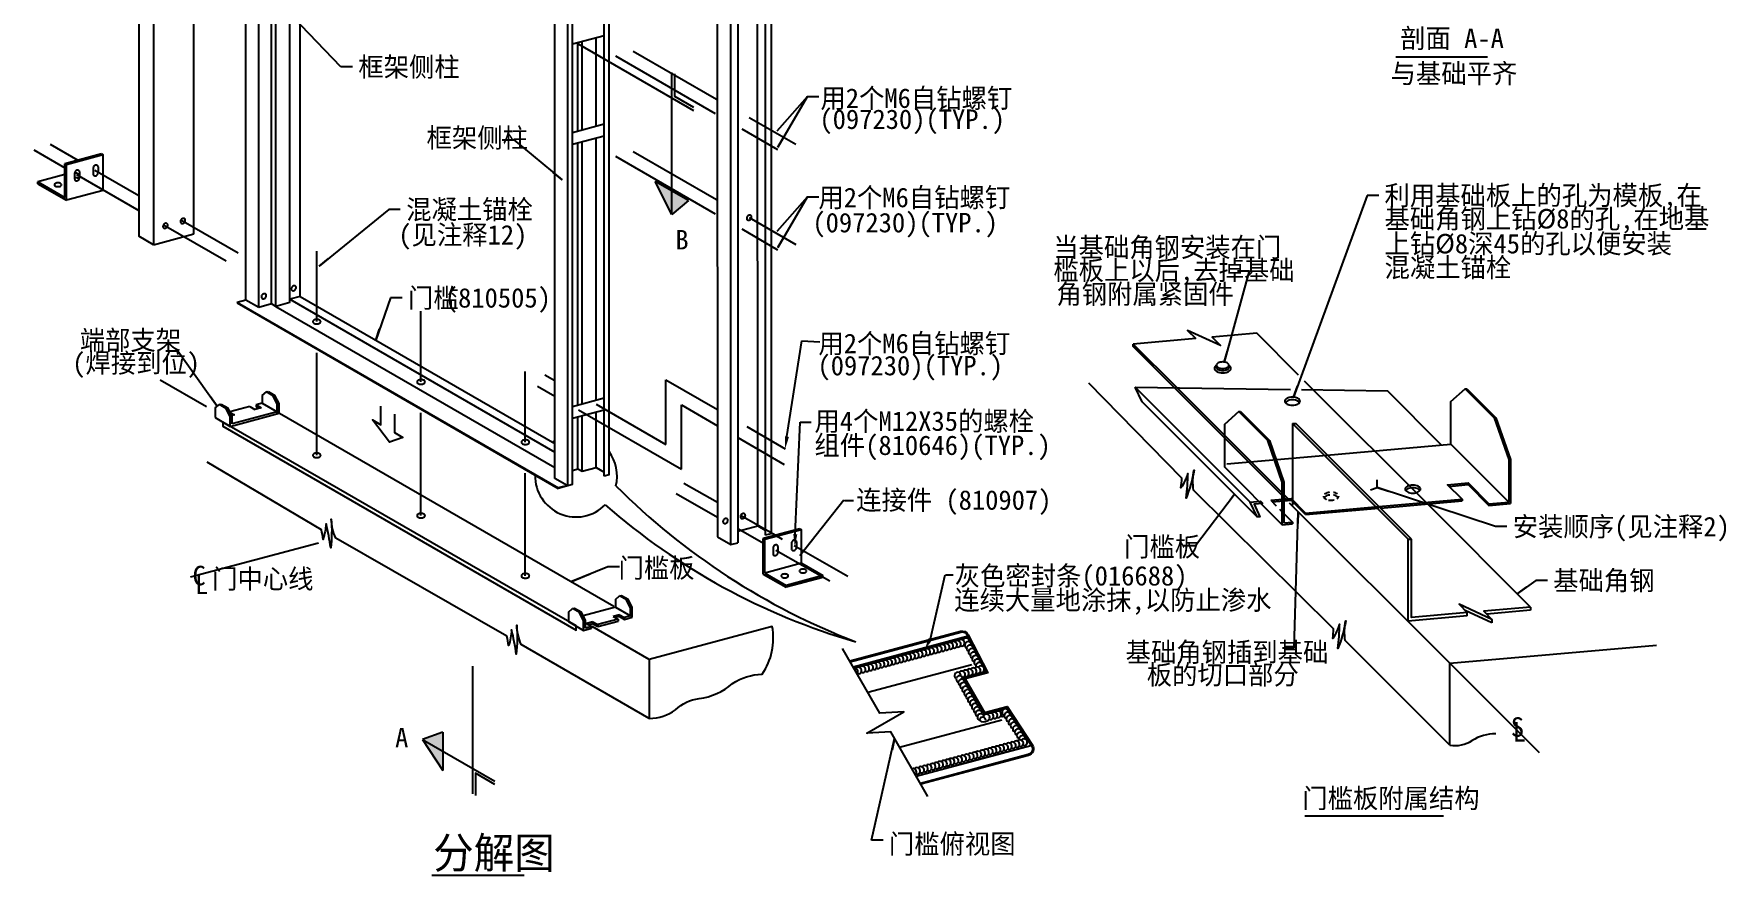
# Model space of a CAD drawing. Header units: metres. Extents: x 60 to 440, y 31 to 281.
# Drawn here: x 64.2 to 281.2, y 30.8 to 138.8 of the extents above; entities that cross this region are included whole.
import ezdxf

# ---------------------------------------------------------------- set-up
doc = ezdxf.new("R2010")
doc.units = ezdxf.units.M
for name, color, linetype in [('CALL', 1, 'Continuous'), ('CTRL', 5, 'Continuous'), ('HIDL', 3, 'Continuous'), ('OBJS', 7, 'Continuous'), ('STRL', 2, 'Continuous')]:
    doc.layers.add(name, color=color, linetype=linetype)

# ---------------------------------------------------------------- blocks, each defined once
blk = doc.blocks.new('DARROW')
blk.add_lwpolyline([(0, 0), (-1, 0)])
blk = doc.blocks.new('ARROW')
blk.add_lwpolyline([(0, 0), (1, 0)])

msp = doc.modelspace()

# ---------------------------------------------------------------- linework, layer by layer
at = {"layer": 'CALL'}
for p, q in [((103.56, 134.51), (97.44, 140.89)), ((133.99, 137.46), (148.79, 128.92)), ((238.85, 135.8), (250.65, 135.8)), ((105.04, 134.51), (103.56, 134.51)), ((145.99, 115.56), (145.99, 133.81)), ((163.37, 130.68), (159.49, 126.3)), ((163.37, 130.68), (159.61, 124.22)), ((164.86, 130.68), (163.37, 130.68)), ((124.22, 125.14), (125.73, 125.14)), ((125.73, 125.14), (131.95, 120.01)), ((145.99, 115.56), (143.86, 119.82)), ((148.12, 117.36), (143.86, 119.82)), ((148.12, 117.36), (145.99, 115.56)), ((163.37, 117.82), (159.49, 113.44)), ((163.37, 117.82), (159.61, 111.36)), ((164.86, 117.82), (163.37, 117.82)), ((235.18, 118.03), (225.75, 92.16)), ((236.67, 118.03), (235.18, 118.03)), ((109.68, 116.23), (100.78, 108.96)), ((111.17, 116.23), (109.68, 116.23)), ((220.07, 108.36), (216.87, 96.65)), ((218.56, 108.36), (220.07, 108.36)), ((109.92, 104.88), (108.01, 99.47)), ((111.41, 104.88), (109.92, 104.88)), ((81.09, 98.1), (82.61, 98.1)), ((82.61, 98.1), (87.69, 90.98)), ((160.77, 87.09), (162.69, 99.38)), ((162.69, 99.38), (164.97, 99.23)), ((161.84, 74.58), (162.47, 88.95)), ((162.47, 88.95), (163.86, 88.95)), ((235.62, 80.27), (236.48, 80.55)), ((236.48, 80.55), (236.48, 81.55)), ((251.64, 75.55), (236.48, 80.55)), ((162.43, 71.83), (168.06, 78.97)), ((168.13, 78.91), (169.32, 78.91)), ((213.18, 73.12), (218.19, 79.69)), ((225.81, 59.95), (226.35, 77.46)), ((253.12, 75.55), (251.64, 75.55)), ((211.67, 73.12), (213.18, 73.12)), ((137.78, 70.38), (133.03, 68.48)), ((139.27, 70.38), (137.78, 70.38)), ((179.18, 61.14), (181.05, 69.36)), ((181.12, 69.37), (182.08, 69.37)), ((256.83, 68.63), (254.45, 66.93)), ((258.32, 68.63), (256.83, 68.63)), ((225.81, 59.95), (224.32, 59.95)), ((120.46, 41.28), (120.46, 57.64)), ((116.62, 49.2), (114, 48.25)), ((114, 48.25), (116.62, 44.27)), ((114, 48.25), (123.3, 42.88)), ((116.62, 49.2), (116.62, 44.27)), ((171.6, 35.34), (174.56, 48.37)), ((227.18, 38.43), (245, 38.43)), ((173.09, 35.34), (171.6, 35.34)), ((115.21, 30.84), (127.04, 30.84))]:
    msp.add_line(p, q, dxfattribs=at)
for points in [[(146.35, 133.61), (146.35, 130.74), (148.79, 129.33)], [(110.41, 89.98), (110.41, 87.6), (111.5, 86.97), (109.77, 86.37), (107.59, 89.23), (108.68, 88.6), (108.68, 90.98)], [(123.3, 42.47), (120.82, 43.9), (120.82, 41.07)]]:
    msp.add_lwpolyline(points, dxfattribs=at)
for centre, radius, start, end in [((133.72, 82.04), 5.26, 121.04, 124.81), ((133.72, 82.04), 5.26, 346.01, 36.51), ((133.72, 82.04), 5.26, 178.88, 315.29), ((201.19, 143.05), 88.13, 224.96, 248.99), ((193.03, 141.81), 84.36, 228.79, 253.87)]:
    msp.add_arc(centre, radius, start, end, dxfattribs=at)
for points in [[(145.99, 115.56), (148.12, 117.36), (143.86, 119.82)], [(161.03, 87.05), (160.51, 87.13), (160.53, 85.53)], [(162.1, 74.57), (161.58, 74.59), (161.77, 73)], [(179.41, 61.01), (178.95, 61.26), (178.43, 59.75)], [(114, 48.25), (116.62, 49.2), (116.62, 44.27)]]:
    msp.add_solid(points, dxfattribs=at)
at = {"layer": 'CTRL'}
for p, q in [((138.76, 135.93), (151.57, 128.53)), ((141.02, 136.54), (151.72, 130.36)), ((154.96, 126.58), (159.55, 123.93)), ((155.9, 128.04), (161.89, 124.58)), ((64.16, 123.87), (68.14, 121.57)), ((66.24, 124.58), (69.8, 122.53)), ((138.76, 123.06), (151.57, 115.67)), ((141.02, 123.68), (151.72, 117.5)), ((69.63, 120.72), (77.62, 116.1)), ((72, 121.26), (77.62, 118.02)), ((155.9, 115.18), (161.89, 111.72)), ((80.79, 114.27), (88.83, 109.63)), ((83.03, 114.89), (90.37, 110.65)), ((154.96, 113.72), (159.55, 111.06)), ((100.45, 101.85), (100.45, 110.89)), ((113.82, 94.12), (113.82, 103.16)), ((100.45, 84.69), (100.45, 97.85)), ((127.2, 86.38), (127.2, 95.42)), ((128.78, 93.57), (131.01, 92.28)), ((129.72, 95.03), (131.01, 94.29)), ((145.23, 86.08), (145.23, 94.37)), ((145.23, 94.37), (151.84, 90.55)), ((136.31, 91.23), (145.23, 86.08)), ((113.82, 76.97), (113.82, 90.13)), ((134.03, 90.54), (147.22, 82.92)), ((147.22, 82.92), (147.22, 91.15)), ((147.22, 91.15), (151.84, 88.48)), ((154.47, 86.97), (160.42, 83.53)), ((155.6, 88.38), (160.53, 85.53)), ((127.2, 69.23), (127.2, 82.4)), ((151.85, 78.64), (147.55, 81.08)), ((151.85, 76.72), (146.55, 79.73)), ((159.32, 74.4), (154.82, 76.95)), ((157.83, 73.33), (154.47, 75.24)), ((160.19, 73.91), (158.74, 74.73)), ((100.66, 73.44), (84.26, 69.05)), ((166.26, 68.54), (159.33, 72.47)), ((168.59, 69.13), (161.67, 73.06))]:
    msp.add_line(p, q, dxfattribs=at)
at = {"layer": 'HIDL'}
for p, q in [((224.91, 78.89), (210.43, 93.38)), ((225.04, 79.1), (210.77, 93.37)), ((242.74, 78.65), (228.27, 93.11)), ((217.21, 83.6), (230.01, 84.72)), ((222.82, 78.92), (225.43, 79.15)), ((222.82, 78.92), (223.52, 78.23)), ((223.01, 78.73), (225.43, 78.94)), ((227.29, 77.29), (225.43, 79.15)), ((227.29, 77.08), (225.43, 78.94)), ((223.96, 77.78), (224.3, 77.44)), ((227.29, 77.29), (227.29, 77.08))]:
    msp.add_line(p, q, dxfattribs=at)
for points in [[(229.6, 79.47, 0.02), (229.59, 79.44, 0.17), (229.66, 79.26, 0.11), (229.88, 79.07, 0.02), (229.96, 79.04, 0.05)], [(230.39, 79.59, 0.03), (230.18, 79.56, 0.07), (229.88, 79.45, 0.1), (229.66, 79.26, 0.05)], [(230.36, 79.95, 0.03), (230.18, 79.92, 0.07), (229.88, 79.81, 0.07), (229.73, 79.7, 0.17)], [(230.24, 78.95, 0.05), (230.57, 78.92, 0.05)], [(230.57, 78.92, 0.05), (230.97, 78.97), (230.98, 78.97, 0.11)], [(231.49, 79.26, 0.1), (231.27, 79.45, 0.07), (230.97, 79.56, 0.01), (230.87, 79.58, 0.05)], [(231.4, 79.71, 0.06), (231.27, 79.81, 0.07), (230.97, 79.92, 0.01), (230.88, 79.93, 0.05)], [(231.33, 79.11, 0.08), (231.49, 79.26, 0.17), (231.55, 79.44, 0.02), (231.55, 79.46, 0.11)]]:
    msp.add_lwpolyline(points, format="xyb", dxfattribs=at)
msp.add_lwpolyline([(152.63, 76.01, 0.12), (152.73, 75.96, 0.11), (152.85, 75.95, 0.09), (152.97, 75.99, 0.08), (153.08, 76.08, 0.08), (153.16, 76.2, 0.09), (153.19, 76.32, 0.11), (153.18, 76.44, 0.12), (153.12, 76.53, 0.12), (153.02, 76.58, 0.11), (152.9, 76.59, 0.09), (152.78, 76.55, 0.08), (152.67, 76.46, 0.08), (152.59, 76.34, 0.09), (152.56, 76.22, 0.11), (152.57, 76.1, 0.12)], format="xyb", close=True, dxfattribs=at)
for points in [[(227.29, 77.29), (236.7, 78.12)], [(227.29, 77.08), (236.7, 77.91)]]:
    msp.add_lwpolyline(points, dxfattribs=at)
at = {"layer": 'OBJS'}
for p, q in [((77.62, 220.54), (77.62, 112.8)), ((79.52, 219.44), (79.52, 111.7)), ((84.68, 113.09), (84.68, 220.83)), ((91.37, 104.6), (91.37, 209.91)), ((93.02, 103.66), (93.02, 208.28)), ((94.66, 104.1), (94.66, 205.9)), ((95.18, 103.79), (95.18, 205.6)), ((97.01, 104.28), (97.01, 204.55)), ((98.31, 105.07), (98.31, 203.79)), ((137.33, 82.02), (137.33, 187.33)), ((137.95, 82.19), (137.95, 187.5)), ((131.01, 81.72), (131.01, 186.34)), ((133.27, 80.93), (133.27, 186.24)), ((157.01, 75.64), (156.97, 176.44)), ((151.81, 175.06), (151.85, 74.25)), ((153.57, 73.26), (153.57, 174.04)), ((154.47, 174.28), (154.47, 73.46)), ((157.99, 175.22), (157.99, 74.44)), ((158.74, 175.42), (158.74, 74.64)), ((132.66, 101.67), (132.66, 163.02)), ((133.27, 137.45), (137.33, 138.53)), ((133.96, 126.29), (133.96, 137.63)), ((133.96, 133.61), (133.96, 137.63)), ((133.96, 133.61), (133.96, 137.63)), ((134.48, 133.75), (134.48, 137.77)), ((134.48, 126.43), (134.48, 137.77)), ((134.48, 133.75), (134.48, 137.77)), ((136.31, 134.24), (136.31, 138.26)), ((136.31, 134.24), (136.31, 138.26)), ((136.31, 126.92), (136.31, 138.26)), ((136.31, 126.92), (136.31, 129.07)), ((133.27, 126.11), (137.33, 127.2)), ((133.27, 124.58), (137.33, 125.67)), ((133.96, 91.16), (133.96, 124.77)), ((134.48, 91.3), (134.48, 124.91)), ((136.31, 125.27), (136.31, 125.4)), ((136.31, 91.79), (136.31, 125.4)), ((68.14, 117.78), (68.14, 122.09)), ((68.14, 122.09), (68.35, 121.97)), ((68.35, 117.42), (68.35, 121.97)), ((72.4, 121.69), (72.4, 120.91)), ((72.84, 123.35), (73.05, 123.23)), ((73.05, 118.67), (73.05, 123.23)), ((64.69, 119.53), (64.69, 119.77)), ((69.39, 120.88), (69.39, 120.11)), ((70.02, 121.05), (70.02, 120.28)), ((71.76, 121.52), (71.77, 120.75)), ((79.52, 111.7), (84.68, 113.09)), ((79.52, 111.7), (77.62, 112.8)), ((91.37, 104.6), (90.23, 104.3)), ((90.23, 104.3), (131.42, 80.51)), ((90.23, 104.3), (90.23, 104.23)), ((90.23, 104.23), (131.42, 80.44)), ((93.02, 103.66), (91.37, 104.6)), ((97.01, 104.28), (95.18, 103.79)), ((97.01, 104.73), (131.01, 85.1)), ((98.31, 105.07), (131.01, 86.19)), ((94.66, 104.1), (93.02, 103.66)), ((95.18, 103.79), (94.66, 104.1)), ((95.18, 103.79), (131.01, 83.11)), ((132.66, 80.77), (132.66, 101.67)), ((226.39, 94.99), (221.04, 100.34)), ((210.77, 93.37), (205.18, 98.96)), ((205.18, 98.63), (205.18, 98.96)), ((210.43, 93.38), (205.18, 98.63)), ((215.85, 96.23), (215.85, 96)), ((217.45, 96.24), (217.45, 95.98)), ((86.29, 90.93), (80.36, 94.35)), ((220.2, 78.69), (205.45, 93.45)), ((205.45, 93.45), (225.37, 93.15)), ((228.27, 93.11), (227.17, 94.21)), ((87.43, 90.76), (87.96, 91.2)), ((87.96, 91.2), (88.19, 91.27)), ((93.45, 91.37), (92.67, 91.16)), ((93.45, 92.37), (93.99, 92.82)), ((93.45, 91.37), (95.39, 90.26)), ((93.99, 92.82), (94.22, 92.88)), ((94.85, 92.32), (95.08, 92.38)), ((95.39, 91.25), (95.62, 91.32)), ((133.27, 90.97), (137.33, 92.06)), ((221.09, 76.79), (206.34, 91.55)), ((226.77, 93.13), (237.79, 92.96)), ((244.74, 86.01), (237.79, 92.96)), ((247.78, 93.22), (247.99, 93.22)), ((88.82, 90.7), (89.06, 90.77)), ((91.86, 90.95), (89.31, 90.26)), ((89.36, 88.4), (95.62, 90.08)), ((89.59, 89.7), (89.36, 89.64)), ((89.88, 89.88), (89.54, 89.79)), ((95.39, 90.26), (89.59, 88.71)), ((93.3, 90.8), (92.49, 90.58)), ((92.67, 91.16), (92.67, 90.92)), ((133.27, 89.45), (137.33, 90.54)), ((133.96, 87.21), (133.96, 89.63)), ((133.96, 82.95), (133.96, 89.63)), ((134.48, 87.35), (134.48, 89.77)), ((134.48, 82.65), (134.48, 89.77)), ((136.31, 87.84), (136.31, 90.26)), ((136.31, 83.14), (136.31, 90.26)), ((218.74, 90.31), (218.95, 90.31)), ((251.49, 89.51), (251.7, 89.51)), ((225.61, 88.78), (226.03, 88.78)), ((240.46, 73.93), (225.61, 88.78)), ((225.61, 88.78), (225.61, 78.28)), ((240.88, 73.93), (226.03, 88.78)), ((222.45, 86.59), (222.66, 86.59)), ((230.01, 84.72), (245.93, 86.12)), ((253.35, 84.15), (253.56, 84.15)), ((132.57, 80.82), (131.01, 81.72)), ((133.27, 80.93), (131.42, 80.44)), ((132.66, 80.84), (131.42, 80.51)), ((131.42, 80.51), (131.42, 80.44)), ((224.3, 81.24), (224.51, 81.24)), ((248.13, 81.14), (248.13, 80.93)), ((245.79, 58.02), (225.24, 78.57)), ((256.15, 65.23), (242.93, 78.45)), ((247.37, 79.05), (247.37, 78.84)), ((250.79, 78.47), (250.79, 78.26)), ((224.51, 77.23), (225.61, 76.13)), ((224.51, 76.03), (225.61, 76.13)), ((225.61, 76.13), (225.61, 75.89)), ((151.85, 74.25), (153.57, 73.26)), ((154.47, 74.96), (157.01, 75.64)), ((157.01, 75.64), (157.99, 75.07)), ((157.73, 69.46), (157.73, 74.01)), ((157.73, 74.01), (157.94, 73.89)), ((157.94, 69.58), (157.94, 73.89)), ((158.74, 74.64), (157.99, 74.44)), ((162.43, 75.27), (162.64, 75.15)), ((162.64, 70.84), (162.64, 75.15)), ((224.3, 75.78), (225.61, 75.89)), ((240.46, 73.93), (240.88, 73.93)), ((153.57, 73.26), (154.47, 73.46)), ((158.98, 72.81), (158.98, 72.03)), ((159.61, 72.98), (159.61, 72.2)), ((161.35, 73.44), (161.35, 72.67)), ((161.99, 73.61), (161.99, 72.84)), ((160.65, 67.77), (160.65, 68.01)), ((165.35, 69.03), (165.35, 69.27)), ((138.77, 65.21), (134.62, 64.1)), ((138.77, 66.21), (139.3, 66.66)), ((138.77, 65.21), (140.7, 64.1)), ((139.3, 66.66), (139.53, 66.72)), ((140.17, 66.16), (140.4, 66.22)), ((140.7, 65.09), (140.93, 65.15)), ((256.15, 65.23), (256.15, 64.81)), ((132.74, 64.59), (133.27, 65.04)), ((133.27, 65.04), (133.51, 65.1)), ((134.14, 64.54), (134.37, 64.6)), ((134.91, 63.54), (134.67, 63.48)), ((135.87, 63.33), (135.06, 63.12)), ((135.87, 63.09), (135.35, 62.95)), ((135.87, 63.33), (135.87, 63.09)), ((135.87, 63.09), (136.5, 62.73)), ((139.11, 63.67), (136.5, 62.97)), ((136.5, 62.73), (139.11, 63.43)), ((136.5, 62.97), (136.5, 62.73)), ((139.28, 64.25), (138.47, 64.03)), ((139.28, 64.01), (138.76, 63.87)), ((139.11, 63.67), (139.11, 63.43)), ((139.28, 64.25), (139.28, 64.01)), ((139.28, 64.01), (139.91, 63.64)), ((140.7, 64.1), (139.91, 63.88)), ((139.91, 63.64), (140.93, 63.92)), ((139.91, 63.88), (139.91, 63.64)), ((248.04, 64.1), (248.04, 64.52)), ((251.2, 63.64), (251.2, 63.22)), ((134.67, 62.24), (135.69, 62.51)), ((135.69, 62.75), (134.91, 62.54)), ((135.69, 62.75), (135.69, 62.51)), ((169.25, 57.58), (183.99, 61.53)), ((169.32, 57.46), (184, 61.39)), ((171.14, 54.3), (184.49, 57.87)), ((175.21, 47.24), (188.34, 50.75)), ((177.34, 43.55), (192.03, 47.48))]:
    msp.add_line(p, q, dxfattribs=at)
for points in [[(72.84, 123.35), (68.14, 122.09)], [(73.05, 123.23), (68.35, 121.97)], [(68.14, 120.69), (64.69, 119.77)], [(64.69, 119.77), (68.14, 117.78)], [(64.69, 119.53), (68.35, 117.42)], [(69.39, 121.03), (70.02, 120.66)], [(73.05, 118.67), (68.35, 117.42)], [(98.31, 105.07), (97.01, 104.73)], [(221.04, 100.34), (215.32, 99.84), (216.39, 98.78), (212.16, 100.72), (213.23, 99.66)], [(213.23, 99.66), (205.18, 98.96)], [(206.34, 91.55), (205.45, 93.45)], [(87.43, 89.52), (89.36, 88.4), (89.36, 89.64), (88.82, 90.7), (87.96, 91.2)], [(88.19, 91.27), (89.06, 90.77)], [(93.45, 92.37), (93.45, 91.37)], [(95.39, 90.02), (95.39, 91.25), (94.85, 92.32), (93.99, 92.82)], [(94.22, 92.88), (95.08, 92.38)], [(95.62, 90.08), (95.62, 91.32), (95.08, 92.38)], [(247.99, 93.22), (251.7, 89.51), (253.56, 84.15)], [(87.43, 90.76), (87.43, 89.52)], [(89.59, 88.71), (89.59, 89.7), (89.06, 90.77)], [(89.34, 90.2), (89.88, 89.88)], [(89.51, 89.86), (89.6, 89.81)], [(91.86, 90.95), (92.49, 90.58)], [(92.67, 91.16), (93.3, 90.8)], [(92.67, 90.92), (93.01, 90.72)], [(138.55, 65.29), (95.69, 90.04)], [(218.95, 90.31), (222.66, 86.59), (224.51, 81.24), (224.51, 76.03)], [(133.27, 82.76), (133.96, 82.95), (134.48, 82.65), (136.31, 83.14), (137.33, 82.54)], [(253.56, 84.15), (253.56, 78.5)], [(137.95, 82.19), (137.33, 82.02)], [(236.7, 78.12), (247.37, 79.05), (245.51, 80.91), (248.13, 81.14), (250.79, 78.47), (253.35, 78.69)], [(245.7, 80.71), (248.13, 80.93), (250.79, 78.26), (253.56, 78.5)], [(236.89, 77.92), (247.37, 78.84)], [(162.43, 75.27), (157.73, 74.01)], [(162.64, 75.15), (157.94, 73.89)], [(248.04, 64.1), (240.46, 63.43), (240.46, 73.93)], [(248.04, 64.52), (240.88, 63.89), (240.88, 73.93)], [(162.64, 70.84), (157.94, 69.58)], [(157.94, 69.58), (160.65, 68.01)], [(162.64, 70.84), (165.35, 69.27)], [(157.73, 69.46), (160.65, 67.77)], [(165.35, 69.27), (160.65, 68.01)], [(165.35, 69.03), (160.65, 67.77)], [(138.77, 66.21), (138.77, 65.21)], [(140.7, 64.1), (140.7, 65.09), (140.17, 66.16), (139.3, 66.66)], [(139.53, 66.72), (140.4, 66.22)], [(140.93, 63.92), (140.93, 65.15), (140.4, 66.22)], [(256.15, 65.23), (250.14, 64.7), (251.2, 63.64), (246.98, 65.58), (248.04, 64.52)], [(132.74, 63.36), (134.67, 62.24), (134.67, 63.48), (134.14, 64.54), (133.27, 65.04)], [(132.74, 64.59), (132.74, 63.36)], [(133.51, 65.1), (134.37, 64.6)], [(134.91, 62.54), (134.91, 63.54), (134.37, 64.6)], [(135.06, 63.12), (135.69, 62.75)], [(135.87, 63.33), (136.5, 62.97)], [(138.47, 64.03), (139.11, 63.67)], [(139.28, 64.25), (139.91, 63.88)], [(251.2, 63.22), (247.76, 64.8)], [(256.15, 64.81), (250.53, 64.31)], [(143.11, 58.5), (135.77, 62.74)], [(178.85, 40.92), (174.07, 49.22), (171.01, 49.04), (175.75, 51.78), (172.7, 51.6), (167.91, 59.9)], [(245.79, 47.52), (245.79, 58.02), (272.32, 60.34)]]:
    msp.add_lwpolyline(points, dxfattribs=at)
for points in [[(72.4, 121.69, 0.06), (72.38, 121.76, 0.12), (72.32, 121.85, 0.12), (72.23, 121.9, 0.11), (72.11, 121.91, 0.09), (71.99, 121.86, 0.08), (71.87, 121.78, 0.08), (71.8, 121.66, 0.09), (71.76, 121.54, 0.01), (71.76, 121.52, 0.12)], [(70.02, 121.05, 0.06), (70.01, 121.12, 0.12), (69.95, 121.21, 0.12), (69.86, 121.26, 0.11), (69.73, 121.27, 0.09), (69.61, 121.23, 0.08), (69.5, 121.14, 0.08), (69.42, 121.02, 0.09), (69.39, 120.9, 0.01), (69.39, 120.88, 0.12)], [(69.99, 120.15, 0.07), (69.92, 120.2, 0.07), (69.78, 120.25, 0.06), (69.6, 120.27, 0.06), (69.42, 120.25, 0.01), (69.39, 120.25, 0.11)], [(69.39, 120.11, 0.05), (69.41, 120.05, 0.12), (69.46, 119.96, 0.12)], [(69.46, 119.96, 0.12), (69.56, 119.91, 0.11), (69.68, 119.91, 0.09), (69.8, 119.95, 0.08), (69.91, 120.04, 0.08), (69.99, 120.15, 0.09), (70.02, 120.28), (70.02, 120.28, 0.12)], [(71.77, 120.75, 0.05), (71.78, 120.69, 0.12), (71.84, 120.6, 0.12)], [(71.84, 120.6, 0.12), (71.93, 120.55, 0.11), (72.05, 120.54, 0.09), (72.18, 120.58, 0.08), (72.29, 120.67, 0.08), (72.37, 120.79, 0.09), (72.4, 120.91), (72.4, 120.91, 0.12)], [(215.82, 96.18, 0.08), (215.66, 96.02, 0.17), (215.59, 95.83, 0.17), (215.66, 95.64, 0.11), (215.9, 95.43, 0.07), (216.23, 95.31, 0.05), (216.66, 95.27, 0.05)], [(215.85, 96, 0.01), (215.85, 95.99, 0.17), (215.9, 95.85, 0.11), (216.09, 95.69, 0.07), (216.33, 95.6, 0.05), (216.65, 95.57, 0.05)], [(216.65, 95.57, 0.05), (216.97, 95.6, 0.07), (217.22, 95.69, 0.11), (217.4, 95.85, 0.17), (217.45, 95.99, 0.01), (217.45, 96, 0.11)], [(216.66, 95.27, 0.05), (217.09, 95.31, 0.07), (217.41, 95.43, 0.11), (217.65, 95.64, 0.17), (217.72, 95.83, 0.17), (217.65, 96.02, 0.08), (217.48, 96.18)], [(245.79, 47.52), (232.38, 60.93, -0.09), (232.45, 63.46, -0.05), (231.43, 59.9, 0.03), (231.66, 63.05, -0.06), (230.77, 61.2, 0.03), (230.88, 62.43), (212.92, 80.24, -0.09), (212.99, 82.78, -0.05), (211.97, 79.21, 0.03), (212.2, 82.36, -0.06), (211.31, 80.51, 0.03), (211.42, 81.75), (199.5, 93.95)], [(226.52, 91.46, 0.1), (226.29, 91.65, 0.07), (225.99, 91.76, 0.05), (225.6, 91.8, 0.05), (225.2, 91.76, 0.07), (224.91, 91.65, 0.1), (224.68, 91.46, 0.05)], [(143.11, 50.95), (126.68, 60.44, -0.09), (126.1, 62.9, -0.05), (126.04, 59.19, 0.03), (125.44, 62.3, -0.06), (125.06, 60.28, 0.03), (124.84, 61.5), (102.89, 74.06, -0.09), (102.3, 76.52, -0.05), (102.24, 72.81, 0.03), (101.64, 75.92, -0.06), (101.26, 73.9, 0.03), (101.04, 75.12), (86.38, 83.82)], [(241.97, 80.18, 0.1), (241.74, 80.37, 0.07), (241.44, 80.47, 0.05), (241.05, 80.52, 0.05), (240.65, 80.47, 0.07), (240.36, 80.37, 0.1), (240.13, 80.18, 0.05)], [(161.99, 73.61, 0.06), (161.97, 73.68, 0.12), (161.91, 73.77, 0.12), (161.82, 73.83, 0.11), (161.69, 73.83, 0.09), (161.57, 73.79, 0.08), (161.46, 73.7, 0.08), (161.38, 73.58, 0.09), (161.35, 73.46, 0.01), (161.35, 73.44, 0.12)], [(159.61, 72.98, 0.06), (159.6, 73.05, 0.12), (159.54, 73.14, 0.12), (159.44, 73.19, 0.11), (159.32, 73.2, 0.09), (159.2, 73.15, 0.08), (159.09, 73.07, 0.08), (159.01, 72.95, 0.09), (158.98, 72.82, 0.01), (158.98, 72.81, 0.12)], [(158.98, 72.03, 0.05), (158.99, 71.98, 0.12), (159.05, 71.89, 0.12)], [(159.05, 71.89, 0.12), (159.15, 71.84, 0.11), (159.27, 71.83, 0.09), (159.39, 71.87, 0.08), (159.5, 71.96, 0.08), (159.58, 72.08, 0.09), (159.61, 72.2), (159.61, 72.2, 0.12)], [(161.35, 72.67, 0.05), (161.37, 72.61, 0.12), (161.43, 72.52, 0.12)], [(161.43, 72.52, 0.12), (161.52, 72.47, 0.11), (161.64, 72.47, 0.09), (161.76, 72.51, 0.08), (161.87, 72.6, 0.08), (161.95, 72.71, 0.09), (161.99, 72.84), (161.99, 72.84, 0.12)], [(168.82, 58.32), (183.04, 62.13, -0.35), (184.03, 61.68), (186.52, 56.81), (183.63, 56.04), (186.12, 51.72), (189.01, 52.49), (192.25, 47.51, -0.51), (191.75, 46.2), (177.94, 42.5)], [(168.89, 58.21), (183.07, 62.01, -0.35), (183.93, 61.63), (186.34, 56.89), (183.45, 56.11), (186.06, 51.58), (188.96, 52.36), (192.15, 47.44, -0.51), (191.72, 46.32), (177.88, 42.61)], [(182.13, 59.98, 0.32), (182.51, 60.11, 0.91), (181.85, 60.67, 0.91)], [(182.62, 60.11, 0.32), (183, 60.25, 0.91), (182.34, 60.8, 0.91)], [(183.11, 60.24, 0.32), (183.49, 60.38, 0.91), (182.83, 60.93, 0.91)], [(184.15, 60.88, 0.32), (183.93, 61.22, 0.4), (183.37, 60.99, 0.91)], [(184.39, 60.43, 0.32), (184.16, 60.77, 0.91), (183.77, 60, 0.91)], [(174.3, 57.88, 0.32), (174.67, 58.01, 0.91), (174.02, 58.57, 0.91)], [(174.79, 58.01, 0.32), (175.16, 58.15, 0.91), (174.51, 58.7, 0.91)], [(175.28, 58.14, 0.32), (175.65, 58.28, 0.91), (175, 58.83, 0.91)], [(175.77, 58.27, 0.32), (176.14, 58.41, 0.91), (175.49, 58.97, 0.91)], [(176.26, 58.4, 0.32), (176.63, 58.54, 0.91), (175.98, 59.1, 0.91)], [(176.75, 58.53, 0.32), (177.12, 58.67, 0.91), (176.47, 59.23, 0.91)], [(177.24, 58.66, 0.32), (177.61, 58.8, 0.91), (176.96, 59.36, 0.91)], [(177.72, 58.79, 0.32), (178.1, 58.93, 0.91), (177.45, 59.49, 0.91)], [(178.21, 58.93, 0.32), (178.59, 59.06, 0.91), (177.94, 59.62, 0.91)], [(178.7, 59.06, 0.32), (179.08, 59.2, 0.91), (178.43, 59.75, 0.91)], [(179.19, 59.19, 0.32), (179.57, 59.33, 0.91), (178.92, 59.88, 0.91)], [(179.68, 59.32, 0.32), (180.06, 59.46, 0.91), (179.41, 60.02, 0.91)], [(180.17, 59.45, 0.32), (180.55, 59.59, 0.91), (179.89, 60.15, 0.91)], [(180.66, 59.58, 0.32), (181.04, 59.72, 0.91), (180.38, 60.28, 0.91)], [(181.15, 59.71, 0.32), (181.53, 59.85, 0.91), (180.87, 60.41, 0.91)], [(181.64, 59.84, 0.32), (182.02, 59.98, 0.91), (181.36, 60.54, 0.91)], [(184.62, 59.98, 0.32), (184.4, 60.32, 0.91), (184.01, 59.56, 0.91)], [(184.86, 59.54, 0.32), (184.64, 59.87, 0.91), (184.25, 59.11, 0.91)], [(185.1, 59.09, 0.32), (184.88, 59.43, 0.91), (184.48, 58.66, 0.91)], [(185.34, 58.64, 0.32), (185.12, 58.98, 0.91), (184.72, 58.21, 0.91)], [(169.76, 56.69, 0.01), (169.78, 56.7, 0.65), (169.37, 57.38, 0.91)], [(169.89, 56.69, 0.32), (170.27, 56.83, 0.91), (169.61, 57.39, 0.91)], [(170.38, 56.83, 0.32), (170.76, 56.96, 0.91), (170.1, 57.52, 0.91)], [(170.87, 56.96, 0.32), (171.25, 57.1, 0.91), (170.59, 57.65, 0.91)], [(171.36, 57.09, 0.32), (171.74, 57.23, 0.91), (171.08, 57.78, 0.91)], [(171.85, 57.22, 0.32), (172.23, 57.36, 0.91), (171.57, 57.92, 0.91)], [(172.34, 57.35, 0.32), (172.72, 57.49, 0.91), (172.06, 58.05, 0.91)], [(172.83, 57.48, 0.32), (173.21, 57.62, 0.91), (172.55, 58.18, 0.91)], [(173.32, 57.61, 0.32), (173.7, 57.75, 0.91), (173.04, 58.31, 0.91)], [(173.81, 57.74, 0.32), (174.18, 57.88, 0.91), (173.53, 58.44, 0.91)], [(183.06, 56.5, 0.32), (182.84, 56.83, 0.91), (182.46, 56.06, 0.91)], [(183.36, 56.21, 0.17), (183.55, 56.34, 0.91), (182.89, 56.9, 0.91)], [(183.66, 56.33, 0.32), (184.04, 56.47, 0.91), (183.38, 57.03, 0.91)], [(184.15, 56.47, 0.32), (184.53, 56.61, 0.91), (183.87, 57.16, 0.91)], [(184.64, 56.6, 0.32), (185.02, 56.74, 0.91), (184.36, 57.29, 0.91)], [(185.58, 58.19, 0.32), (185.36, 58.53, 0.91), (184.96, 57.77, 0.91)], [(185.13, 56.73, 0.32), (185.51, 56.87, 0.91), (184.85, 57.42, 0.91)], [(185.82, 57.75, 0.32), (185.59, 58.08, 0.65), (185.03, 57.53, 0.91)], [(185.62, 56.86, 0.32), (186, 57, 0.91), (185.34, 57.56, 0.91)], [(183.31, 56.05, 0.32), (183.08, 56.39, 0.91), (182.7, 55.61, 0.91)], [(183.56, 55.61, 0.32), (183.33, 55.94, 0.91), (182.95, 55.17, 0.91)], [(183.8, 55.17, 0.32), (183.58, 55.5, 0.91), (183.19, 54.73, 0.91)], [(184.05, 54.72, 0.32), (183.82, 55.06, 0.91), (183.44, 54.28, 0.91)], [(184.29, 54.28, 0.32), (184.07, 54.61, 0.91), (183.69, 53.84, 0.91)], [(184.54, 53.84, 0.32), (184.31, 54.17, 0.91), (183.93, 53.4, 0.91)], [(184.79, 53.39, 0.32), (184.56, 53.73, 0.91), (184.18, 52.95, 0.91)], [(185.03, 52.95, 0.32), (184.81, 53.28, 0.91), (184.42, 52.51, 0.91)], [(185.28, 52.51, 0.32), (185.05, 52.84, 0.91), (184.67, 52.07, 0.91)], [(185.52, 52.06, 0.32), (185.3, 52.4, 0.91), (184.92, 51.62, 0.91)], [(189.16, 51.82, 0.32), (188.92, 52.14, 0.91), (188.58, 51.34, 0.91)], [(185.77, 51.62, 0.32), (185.54, 51.95, 0.91), (185.16, 51.18, 0.91)], [(186.02, 51.18, 0.32), (185.79, 51.51, 0.91), (185.41, 50.74, 0.91)], [(186.26, 50.73, 0.32), (186.03, 51.07, 0.44), (185.47, 50.78, 0.91)], [(186.51, 50.68, 0.17), (186.7, 50.82, 0.91), (186.04, 51.38, 0.91)], [(186.81, 50.81, 0.32), (187.19, 50.95, 0.91), (186.53, 51.51, 0.91)], [(187.3, 50.94, 0.32), (187.68, 51.08, 0.91), (187.02, 51.64, 0.91)], [(187.79, 51.07, 0.32), (188.17, 51.21, 0.91), (187.51, 51.77, 0.91)], [(188.45, 52, 0.29), (188, 51.9, 0.91)], [(188.28, 51.21, 0.28), (188.63, 51.31, 0.91)], [(189.44, 51.39, 0.32), (189.19, 51.71, 0.91), (188.86, 50.92, 0.91)], [(189.71, 50.97, 0.32), (189.46, 51.28, 0.91), (189.13, 50.49, 0.91)], [(189.99, 50.54, 0.32), (189.74, 50.86, 0.91), (189.41, 50.06, 0.91)], [(190.26, 50.11, 0.32), (190.01, 50.43, 0.91), (189.68, 49.64, 0.91)], [(190.53, 49.69, 0.32), (190.29, 50, 0.91), (189.95, 49.21, 0.91)], [(189.17, 46.97, 0.32), (189.55, 47.11, 0.91), (188.89, 47.67, 0.91)], [(189.66, 47.11, 0.32), (190.04, 47.24, 0.91), (189.38, 47.8, 0.91)], [(190.15, 47.24, 0.32), (190.53, 47.38, 0.91), (189.87, 47.93, 0.91)], [(190.81, 49.26, 0.32), (190.56, 49.58, 0.91), (190.23, 48.78, 0.91)], [(191.08, 48.83, 0.32), (190.83, 49.15, 0.91), (190.5, 48.36, 0.91)], [(190.64, 47.37, 0.32), (191.02, 47.51, 0.91), (190.36, 48.06, 0.91)], [(191.35, 48.41, 0.32), (191.11, 48.72, 0.61), (190.57, 48.18, 0.91)], [(191.13, 47.5, 0.32), (191.51, 47.64, 0.91), (190.85, 48.2, 0.91)], [(181.33, 44.87, 0.32), (181.71, 45.01, 0.91), (181.06, 45.57, 0.91)], [(181.82, 45.01, 0.32), (182.2, 45.14, 0.91), (181.55, 45.7, 0.91)], [(182.31, 45.14, 0.32), (182.69, 45.28, 0.91), (182.04, 45.83, 0.91)], [(182.8, 45.27, 0.32), (183.18, 45.41, 0.91), (182.53, 45.96, 0.91)], [(183.29, 45.4, 0.32), (183.67, 45.54, 0.91), (183.01, 46.1, 0.91)], [(183.78, 45.53, 0.32), (184.16, 45.67, 0.91), (183.5, 46.23, 0.91)], [(184.27, 45.66, 0.32), (184.65, 45.8, 0.91), (183.99, 46.36, 0.91)], [(184.76, 45.79, 0.32), (185.14, 45.93, 0.91), (184.48, 46.49, 0.91)], [(185.25, 45.92, 0.32), (185.63, 46.06, 0.91), (184.97, 46.62, 0.91)], [(185.74, 46.06, 0.32), (186.12, 46.19, 0.91), (185.46, 46.75, 0.91)], [(186.23, 46.19, 0.32), (186.61, 46.33, 0.91), (185.95, 46.88, 0.91)], [(186.72, 46.32, 0.32), (187.1, 46.46, 0.91), (186.44, 47.01, 0.91)], [(187.21, 46.45, 0.32), (187.59, 46.59, 0.91), (186.93, 47.15, 0.91)], [(187.7, 46.58, 0.32), (188.08, 46.72, 0.91), (187.42, 47.28, 0.91)], [(188.19, 46.71, 0.32), (188.57, 46.85, 0.91), (187.91, 47.41, 0.91)], [(188.68, 46.84, 0.32), (189.06, 46.98, 0.91), (188.4, 47.54, 0.91)], [(177.22, 43.75, 0.08), (177.3, 43.83, 0.74), (176.8, 44.49, 0.91)], [(177.42, 43.82, 0.32), (177.79, 43.96, 0.91), (177.14, 44.52, 0.91)], [(177.91, 43.96, 0.32), (178.28, 44.09, 0.91), (177.63, 44.65, 0.91)], [(178.4, 44.09, 0.32), (178.77, 44.23, 0.91), (178.12, 44.78, 0.91)], [(178.89, 44.22, 0.32), (179.26, 44.36, 0.91), (178.61, 44.91, 0.91)], [(179.38, 44.35, 0.32), (179.75, 44.49, 0.91), (179.1, 45.05, 0.91)], [(179.87, 44.48, 0.32), (180.24, 44.62, 0.91), (179.59, 45.18, 0.91)], [(180.35, 44.61, 0.32), (180.73, 44.75, 0.91), (180.08, 45.31, 0.91)], [(180.84, 44.74, 0.32), (181.22, 44.88, 0.91), (180.57, 45.44, 0.91)]]:
    msp.add_lwpolyline(points, format="xyb", dxfattribs=at)
for points in [[(67.25, 119.15, 0.06), (67.43, 119.17, 0.07), (67.57, 119.22, 0.11), (67.67, 119.31, 0.16), (67.7, 119.4, 0.16), (67.67, 119.48, 0.11), (67.57, 119.57, 0.07), (67.43, 119.62, 0.06), (67.25, 119.64, 0.06), (67.07, 119.62, 0.07), (66.94, 119.57, 0.11), (66.83, 119.48, 0.16), (66.8, 119.4, 0.16), (66.83, 119.31, 0.11), (66.94, 119.22, 0.07), (67.07, 119.17, 0.06)], [(83.03, 114.49, 0.12), (83.13, 114.44, 0.11), (83.25, 114.43, 0.09), (83.37, 114.47, 0.08), (83.48, 114.56, 0.08), (83.56, 114.68, 0.09), (83.59, 114.8, 0.11), (83.58, 114.92, 0.12), (83.52, 115.01, 0.12), (83.42, 115.07, 0.11), (83.3, 115.07, 0.09), (83.18, 115.03, 0.08), (83.07, 114.94, 0.08), (82.99, 114.82, 0.09), (82.96, 114.7, 0.11), (82.97, 114.58, 0.12)], [(155.67, 114.91, 0.12), (155.77, 114.86, 0.11), (155.89, 114.85, 0.09), (156.01, 114.9, 0.08), (156.12, 114.98, 0.08), (156.2, 115.1, 0.09), (156.23, 115.23, 0.11), (156.22, 115.35, 0.12), (156.16, 115.44, 0.12), (156.06, 115.49, 0.11), (155.94, 115.49, 0.09), (155.82, 115.45, 0.08), (155.71, 115.37, 0.08), (155.63, 115.25, 0.09), (155.6, 115.12, 0.11), (155.61, 115, 0.12)], [(80.8, 113.86, 0.12), (80.89, 113.81, 0.11), (81.01, 113.81, 0.09), (81.13, 113.85, 0.08), (81.25, 113.94, 0.08), (81.32, 114.05, 0.09), (81.36, 114.18, 0.11), (81.34, 114.3, 0.12), (81.28, 114.39, 0.12), (81.19, 114.44, 0.11), (81.07, 114.45, 0.09), (80.95, 114.4, 0.08), (80.83, 114.32, 0.08), (80.76, 114.2, 0.09), (80.72, 114.08, 0.11), (80.74, 113.95, 0.12)], [(97.24, 105.86, 0.12), (97.34, 105.81, 0.11), (97.46, 105.8, 0.09), (97.58, 105.84, 0.08), (97.69, 105.93, 0.08), (97.77, 106.05, 0.09), (97.8, 106.17, 0.11), (97.79, 106.29, 0.12), (97.73, 106.38, 0.12), (97.63, 106.43, 0.11), (97.51, 106.44, 0.09), (97.39, 106.4, 0.08), (97.28, 106.31, 0.08), (97.2, 106.19, 0.09), (97.17, 106.07, 0.11), (97.18, 105.95, 0.12)], [(93.42, 104.83, 0.12), (93.52, 104.78, 0.11), (93.64, 104.78, 0.09), (93.76, 104.82, 0.08), (93.87, 104.9, 0.08), (93.95, 105.02, 0.09), (93.98, 105.15, 0.11), (93.97, 105.27, 0.12), (93.91, 105.36, 0.12), (93.81, 105.41, 0.11), (93.69, 105.41, 0.09), (93.57, 105.37, 0.08), (93.46, 105.29, 0.08), (93.38, 105.17, 0.09), (93.35, 105.04, 0.11), (93.36, 104.92, 0.12)], [(100.45, 101.54, 0.06), (100.65, 101.56, 0.07), (100.81, 101.62, 0.11), (100.92, 101.73, 0.16), (100.96, 101.83, 0.16), (100.92, 101.93, 0.11), (100.81, 102.04, 0.07), (100.65, 102.1, 0.06), (100.45, 102.13, 0.06), (100.24, 102.1, 0.07), (100.08, 102.04, 0.11), (99.97, 101.93, 0.16), (99.94, 101.83, 0.16), (99.97, 101.73, 0.11), (100.08, 101.62, 0.07), (100.24, 101.56, 0.06)], [(216.65, 95.82, 0.05), (216.97, 95.85, 0.07), (217.22, 95.94, 0.11), (217.4, 96.1, 0.17), (217.45, 96.24, 0.17), (217.4, 96.39, 0.11), (217.22, 96.54, 0.07), (216.97, 96.63, 0.05), (216.65, 96.66, 0.05), (216.33, 96.63, 0.07), (216.09, 96.54, 0.11), (215.9, 96.39, 0.17), (215.85, 96.24, 0.17), (215.9, 96.1, 0.11), (216.09, 95.94, 0.07), (216.33, 95.85, 0.05)], [(113.83, 93.81, 0.06), (114.03, 93.83, 0.07), (114.19, 93.9, 0.11), (114.31, 94, 0.16), (114.34, 94.11, 0.16), (114.31, 94.21, 0.11), (114.19, 94.31, 0.07), (114.03, 94.38, 0.06), (113.83, 94.4, 0.06), (113.62, 94.38, 0.07), (113.47, 94.31, 0.11), (113.35, 94.21, 0.16), (113.32, 94.11, 0.16), (113.35, 94, 0.11), (113.47, 93.9, 0.07), (113.62, 93.83, 0.06)], [(225.6, 91.12, 0.05), (225.99, 91.17, 0.07), (226.29, 91.27, 0.11), (226.52, 91.46, 0.17), (226.58, 91.64, 0.17), (226.52, 91.82, 0.11), (226.29, 92.01, 0.07), (225.99, 92.12, 0.05), (225.6, 92.16, 0.05), (225.2, 92.12, 0.07), (224.91, 92.01, 0.11), (224.68, 91.82, 0.17), (224.62, 91.64, 0.17), (224.68, 91.46, 0.11), (224.91, 91.27, 0.07), (225.2, 91.17, 0.05)], [(100.45, 84.39, 0.06), (100.65, 84.41, 0.07), (100.81, 84.47, 0.11), (100.92, 84.58, 0.16), (100.96, 84.68, 0.16), (100.92, 84.78, 0.11), (100.81, 84.89, 0.07), (100.65, 84.95, 0.06), (100.45, 84.97, 0.06), (100.24, 84.95, 0.07), (100.08, 84.89, 0.11), (99.97, 84.78, 0.16), (99.94, 84.68, 0.16), (99.97, 84.58, 0.11), (100.08, 84.47, 0.07), (100.24, 84.41, 0.06)], [(127.21, 86.08, 0.06), (127.42, 86.11, 0.07), (127.57, 86.17, 0.11), (127.69, 86.28, 0.16), (127.72, 86.38, 0.16), (127.69, 86.48, 0.11), (127.57, 86.59, 0.07), (127.42, 86.65, 0.06), (127.21, 86.67, 0.06), (127.01, 86.65, 0.07), (126.85, 86.59, 0.11), (126.73, 86.48, 0.16), (126.7, 86.38, 0.16), (126.73, 86.28, 0.11), (126.85, 86.17, 0.07), (127.01, 86.11, 0.06)], [(241.05, 79.84, 0.05), (241.44, 79.88, 0.07), (241.74, 79.99, 0.11), (241.97, 80.18, 0.17), (242.03, 80.36, 0.17), (241.97, 80.54, 0.11), (241.74, 80.72, 0.07), (241.44, 80.83, 0.05), (241.05, 80.88, 0.05), (240.65, 80.83, 0.07), (240.36, 80.72, 0.11), (240.13, 80.54, 0.17), (240.07, 80.36, 0.17), (240.13, 80.18, 0.11), (240.36, 79.99, 0.07), (240.65, 79.88, 0.05)], [(113.83, 76.66, 0.06), (114.03, 76.68, 0.07), (114.19, 76.74, 0.11), (114.31, 76.85, 0.16), (114.34, 76.95, 0.16), (114.31, 77.06, 0.11), (114.19, 77.16, 0.07), (114.03, 77.22, 0.06), (113.83, 77.25, 0.06), (113.62, 77.22, 0.07), (113.47, 77.16, 0.11), (113.35, 77.06, 0.16), (113.32, 76.95, 0.16), (113.35, 76.85, 0.11), (113.47, 76.74, 0.07), (113.62, 76.68, 0.06)], [(154.87, 76.63, 0.12), (154.96, 76.58, 0.11), (155.08, 76.58, 0.09), (155.2, 76.62, 0.08), (155.32, 76.71, 0.08), (155.39, 76.82, 0.09), (155.43, 76.95, 0.11), (155.41, 77.07, 0.12), (155.35, 77.16, 0.12), (155.26, 77.21, 0.11), (155.14, 77.22, 0.09), (155.02, 77.17, 0.08), (154.9, 77.09, 0.08), (154.82, 76.97, 0.09), (154.79, 76.85, 0.11), (154.81, 76.72, 0.12)], [(127.21, 68.93, 0.06), (127.42, 68.96, 0.07), (127.57, 69.02, 0.11), (127.69, 69.12, 0.16), (127.72, 69.23, 0.16), (127.69, 69.33, 0.11), (127.57, 69.44, 0.07), (127.42, 69.5, 0.06), (127.21, 69.52, 0.06), (127.01, 69.5, 0.07), (126.85, 69.44, 0.11), (126.73, 69.33, 0.16), (126.7, 69.23, 0.16), (126.73, 69.12, 0.11), (126.85, 69.02, 0.07), (127.01, 68.96, 0.06)], [(160.48, 68.97, 0.06), (160.66, 68.99, 0.07), (160.79, 69.05, 0.11), (160.9, 69.13, 0.16), (160.93, 69.22, 0.16), (160.9, 69.31, 0.11), (160.79, 69.4, 0.07), (160.66, 69.45, 0.06), (160.48, 69.47, 0.06), (160.3, 69.45, 0.07), (160.16, 69.4, 0.11), (160.06, 69.31, 0.16), (160.03, 69.22, 0.16), (160.06, 69.13, 0.11), (160.16, 69.05, 0.07), (160.3, 68.99, 0.06)], [(162.83, 69.6, 0.06), (163.01, 69.62, 0.07), (163.14, 69.67, 0.11), (163.25, 69.76, 0.16), (163.27, 69.85, 0.16), (163.25, 69.94, 0.11), (163.14, 70.03, 0.07), (163.01, 70.08, 0.06), (162.83, 70.1, 0.06), (162.65, 70.08, 0.07), (162.51, 70.03, 0.11), (162.41, 69.94, 0.16), (162.38, 69.85, 0.16), (162.41, 69.76, 0.11), (162.51, 69.67, 0.07), (162.65, 69.62, 0.06)], [(143.11, 58.5), (143.11, 50.95, 0.16), (146.48, 52.06, -0.17), (149.5, 53.49, 0.15), (153.78, 55.42, -0.14), (157.58, 56.61, 0.2), (158.87, 62.73)]]:
    msp.add_lwpolyline(points, format="xyb", close=True, dxfattribs=at)
for points in [[(253.35, 84.15), (253.35, 78.69), (245.93, 86.12), (245.93, 91.58), (247.78, 93.22), (251.49, 89.51)], [(222.45, 86.59), (218.74, 90.31), (216.88, 88.66), (216.88, 83.2), (224.3, 75.78), (224.3, 81.24)], [(88.39, 88.96), (88.39, 88.41), (133.71, 62.25), (133.71, 62.8)], [(221.8, 78.52), (220.68, 78.42), (221.43, 76.82), (221.09, 76.79), (220.2, 78.69), (221.51, 78.81)]]:
    msp.add_lwpolyline(points, close=True, dxfattribs=at)
for centre, radius, start, end in [((185.99, 51.29), 0.8, 223.75, 310.93), ((246.47, 51.54), 4.08, 260.52, 302.42), ((251.65, 43.31), 5.65, 89.6, 122)]:
    msp.add_arc(centre, radius, start, end, dxfattribs=at)
at = {"layer": 'STRL'}
msp.add_line((245.79, 58.02), (257.24, 46.57), dxfattribs=at)

# ---------------------------------------------------------------- block references
at = {"layer": 'CALL'}
for name, p, xscale, yscale, zscale, rotation in [('ARROW', (159.49, 126.3), 1.51, 1.51, 1.51, 48.44), ('DARROW', (159.61, 124.22), 1.51, 1.51, 1.51, 239.76), ('DARROW', (131.95, 120.01), 1.51, 1.51, 1.51, 320.47), ('ARROW', (159.49, 113.44), 1.51, 1.51, 1.51, 48.44), ('DARROW', (159.61, 111.36), 1.51, 1.51, 1.51, 239.76), ('DARROW', (100.78, 108.96), 1.51, 1.51, 1.51, 219.21), ('DARROW', (108.01, 99.47), 1.51, 1.51, 1.51, 250.56), ('DARROW', (216.87, 96.65), 1.51, 1.51, 1.51, 254.73), ('ARROW', (225.75, 92.16), 1.51, 1.51, 1.51, 69.96), ('DARROW', (87.69, 90.98), 1.51, 1.51, 1.51, 305.54), ('DARROW', (236.48, 80.55), 1.51, 1.51, 1.51, 161.74), ('DARROW', (218.19, 79.69), 1.51, 1.51, 1.51, 53.34), ('DARROW', (226.35, 77.46), 1.51, 1.51, 1.51, 88.22), ('ARROW', (162.43, 71.83), 2.7, 2.7, 2.7, 51.73), ('ARROW', (133.03, 68.48), 2.7, 2.7, 2.7, 21.73), ('DARROW', (254.45, 66.93), 1.51, 1.51, 1.51, 215.4), ('DARROW', (174.56, 48.37), 1.51, 1.51, 1.51, 79.2)]:
    msp.add_blockref(name, p, dxfattribs=dict(at, xscale=xscale, yscale=yscale, zscale=zscale, rotation=rotation))

# ---------------------------------------------------------------- texts
for s, height, p in [('剖面 A-A', 2.5, (239.43, 136.93)), ('框架侧柱', 2.5, (105.79, 133.26)), ('与基础平齐', 2.5, (238.2, 132.41)), ('用2个M6自钻螺钉', 2.5, (165.06, 129.25)), ('(097230)(TYP.)', 2.5, (164.93, 126.55)), ('框架侧柱', 2.5, (114.54, 124.17)), ('利用基础板上的孔为模板,在', 2.5, (237.42, 116.78)), ('混凝土锚栓', 2.5, (111.92, 114.98)), ('用2个M6自钻螺钉', 2.5, (164.8, 116.51)), ('(097230)(TYP.)', 2.5, (164.03, 113.29)), ('基础角钢上钻%%c8的孔,在地基', 2.5, (237.42, 113.79)), ('(见注释12)', 2.5, (110.91, 111.73)), ('B', 2.5, (146.45, 111.09)), ('当基础角钢安装在门', 2.5, (194.93, 110.13)), ('上钻%%c8深45的孔以便安装', 2.5, (237.42, 110.59)), ('槛板上以后,去掉基础', 2.5, (194.93, 107.18)), ('混凝土锚栓', 2.5, (237.42, 107.55)), ('门槛', 2.5, (112.15, 103.63)), ('(810505)', 2.5, (116.88, 103.64)), ('角钢附属紧固件', 2.5, (195.33, 104.13)), ('端部支架', 2.5, (70.05, 98.21)), ('用2个M6自钻螺钉', 2.5, (164.8, 97.79)), ('(焊接到位)', 2.5, (69.08, 95.29)), ('(097230)(TYP.)', 2.5, (164.68, 94.95)), ('用4个M12X35的螺栓', 2.5, (164.3, 87.83)), ('组件(810646)(TYP.)', 2.5, (164.3, 84.73)), ('连接件 (810907)', 2.5, (169.64, 77.71)), ('安装顺序(见注释2)', 2.5, (253.87, 74.3)), ('门槛板', 2.5, (204.01, 71.72)), ('门槛板', 2.5, (139.16, 69)), ('C', 2.5, (84.51, 68.02)), ('门中心线', 2.5, (87.03, 67.6)), ('灰色密封条(016688)', 2.5, (182.29, 67.99)), ('基础角钢', 2.5, (259.06, 67.38)), ('L', 2.5, (84.83, 66.91)), ('连续大量地涂抹,以防止渗水', 2.5, (182.22, 64.88)), ('基础角钢插到基础', 2.5, (204.21, 58.2)), ('板的切口部分', 2.5, (206.92, 55.3)), ('S', 2.5, (253.62, 48.59)), ('L', 2.5, (253.86, 47.98)), ('A', 2.5, (110.5, 47.23)), ('门槛板附属结构', 2.5, (226.87, 39.45)), ('分解图', 4, (115.38, 31.7)), ('门槛俯视图', 2.5, (173.84, 33.6))]:
    msp.add_text(s, height=height, dxfattribs=at).set_placement(p)

doc.saveas('drawing.dxf')
